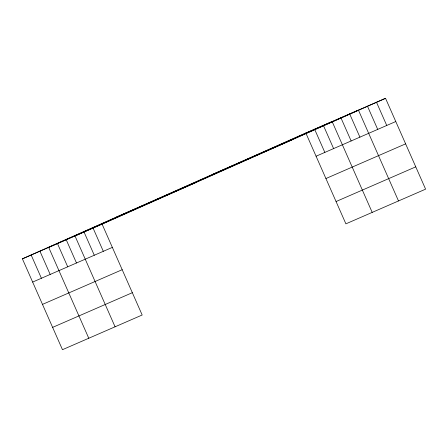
<?xml version="1.0" encoding="UTF-8"?>
<svg xmlns="http://www.w3.org/2000/svg" width="448" height="448" viewBox="0 0 448 448"><rect width="100%" height="100%" fill="white"/><g stroke="black" fill="none" stroke-linecap="round" stroke-linejoin="round"><path stroke-width="0.67" d="M22.4 258.843L102.105 224.157L142.173 315.006L62.468 349.692L22.4 258.843L305.827 132.994L385.532 98.308L425.6 189.157L345.895 223.843L305.827 132.994M102.105 224.157L385.532 98.308M212.296 174.524L292.001 139.838M115.931 217.314L195.636 182.627M316.075 156.223L395.774 121.537M32.648 282.072L112.347 247.386M325.914 178.539L405.619 143.853M42.487 304.388L122.192 269.702M336.056 201.533L415.761 166.846M52.629 327.376L132.334 292.69M376.499 102.239L386.742 125.468M367.466 106.17L377.709 129.399M398.502 200.95L358.428 110.102L75.001 235.95L115.074 326.799M349.664 113.915L359.912 137.15M340.894 117.734L351.142 140.963M372.198 212.397L332.13 121.548L48.703 247.397L88.771 338.246M323.361 125.362L333.609 148.596M314.597 129.181L324.839 152.41M93.072 228.088L103.314 251.317M84.039 232.019L94.282 255.248M66.237 239.764L76.485 262.993M57.467 243.578L67.715 266.812M39.934 251.21L50.182 274.439M31.17 255.024L41.412 278.258"/></g></svg>
